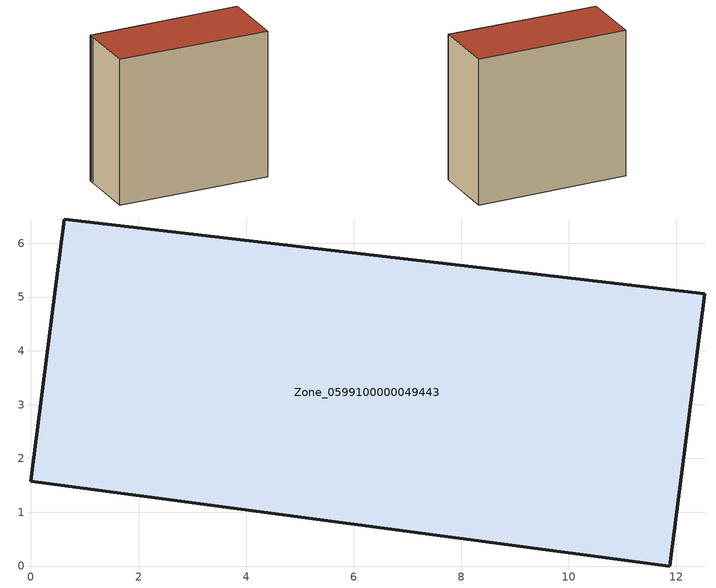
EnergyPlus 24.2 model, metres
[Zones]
Zone_0599100000049443
 floor ground (C_G): 12.52,5.06 11.88,0 0,1.58 0.57,6.08 0.6,6.29 0.62,6.45 z0
 wall outside (C_F): 0.6,6.29 0.57,6.08 0,1.58 11.88,0 12.52,5.06 0.62,6.45 0.6,6.29 z0:11.6
 roof outside (C_R): 11.88,0 12.52,5.06 0.62,6.45 0.6,6.29 0.57,6.08 0,1.58 z11.6
[BUILDING]
Pand.0599100000049443: North Axis=0; Terrain=City; Loads Convergence Tolerance Value=0.04; Temperature Convergence Tolerance Value=0.4; Solar Distribution=FullExterior; Maximum Number of Warmup Days=25; Minimum Number of Warmup Days=1
[Site:Location]
Rotterdam.The.Hague.AP_ZH_NLD Design_Conditions: Latitude=51.96; Longitude=4.45; Time Zone=1; Elevation=-4.5
[SITE:GROUNDTEMPERATURE:BUILDINGSURFACE]
18, 18, 18, 18, 18, 18, 18, 18, 18, 18, 18, 18
[MATERIAL] Thermal Absorptance=0.9; Solar Absorptance=0.7; Visible Absorptance=0.7
Name | Roughness | Thickness | Conductivity | Density | Specific Heat
G.TI.1946 | MediumSmooth | 0.15 | 1 | 540 | 1210
F.TI.1946 | Rough | 0.3 | 0.857143 | 1920 | 840
R.TI.1946 | MediumRough | 0.2 | 0.1 | 1500 | 1000
[CONSTRUCTION]
C_G: G.TI.1946
C_F: F.TI.1946
C_R: R.TI.1946
[ZONE]
Zone_0599100000049443: Type=1; Multiplier=1; Ceiling Height=Autocalculate; Volume=Autocalculate; Floor Area=autocalculate; Part of Total Floor Area=Yes
[ZONEINFILTRATION:DESIGNFLOWRATE]
Infil_Zone_0599100000049443: Zone or ZoneList or Space or SpaceList=Zone_0599100000049443; Schedule=AlwaysOn; Design Flow Rate Calculation Method=Flow/Area; Flow Rate per Floor Area=0.003; Constant Term Coefficient=1; Temperature Term Coefficient=0; Velocity Term Coefficient=0; Velocity Squared Term Coefficient=0
[HVACTEMPLATE:ZONE:IDEALLOADSAIRSYSTEM]
Zone_0599100000049443: Maximum Heating Supply Air Temperature=50; Minimum Cooling Supply Air Temperature=13; Maximum Heating Supply Air Humidity Ratio=0.0156; Minimum Cooling Supply Air Humidity Ratio=0.0077; Heating Limit=NoLimit; Cooling Limit=NoLimit; Dehumidification Control Type=ConstantSensibleHeatRatio; Cooling Sensible Heat Ratio=0.7; Dehumidification Setpoint=60; Humidification Control Type=None; Humidification Setpoint=30; Outdoor Air Method=None; Outdoor Air Flow Rate per Person=0.00944; Outdoor Air Flow Rate per Zone Floor Area=0; Outdoor Air Flow Rate per Zone=0; Demand Controlled Ventilation Type=None; Outdoor Air Economizer Type=NoEconomizer; Heat Recovery Type=None; Sensible Heat Recovery Effectiveness=0.7; Latent Heat Recovery Effectiveness=0.65
[ZONECONTROL:THERMOSTAT]
ThermostatControl_Zone_0599100000049443: Zone or ZoneList=Zone_0599100000049443; Control Type Schedule=DualSetpointControlType; Control 1=Thermostat_Zone_0599100000049443; Temperature Difference Between Cutout And Setpoint=0
[THERMOSTATSETPOINT:DUALSETPOINT]
Thermostat_Zone_0599100000049443: Heating Setpoint Temperature Schedule=HeatingSetpoint_Zone_0599100000049443; Cooling Setpoint Temperature Schedule=CoolingSetpoint_Zone_0599100000049443
[SCHEDULE:COMPACT]
HeatingSetpoint_Zone_0599100000049443: Through: 12/31, For: AllDays, Until: 24:00, 21
CoolingSetpoint_Zone_0599100000049443: Through: 12/31, For: AllDays, Until: 24:00, 24
DualSetpointControlType: Through: 12/31, For: AllDays, Until: 24:00, 4
AlwaysOn: Through: 12/31, For: AllDays, Until: 24:00, 1
